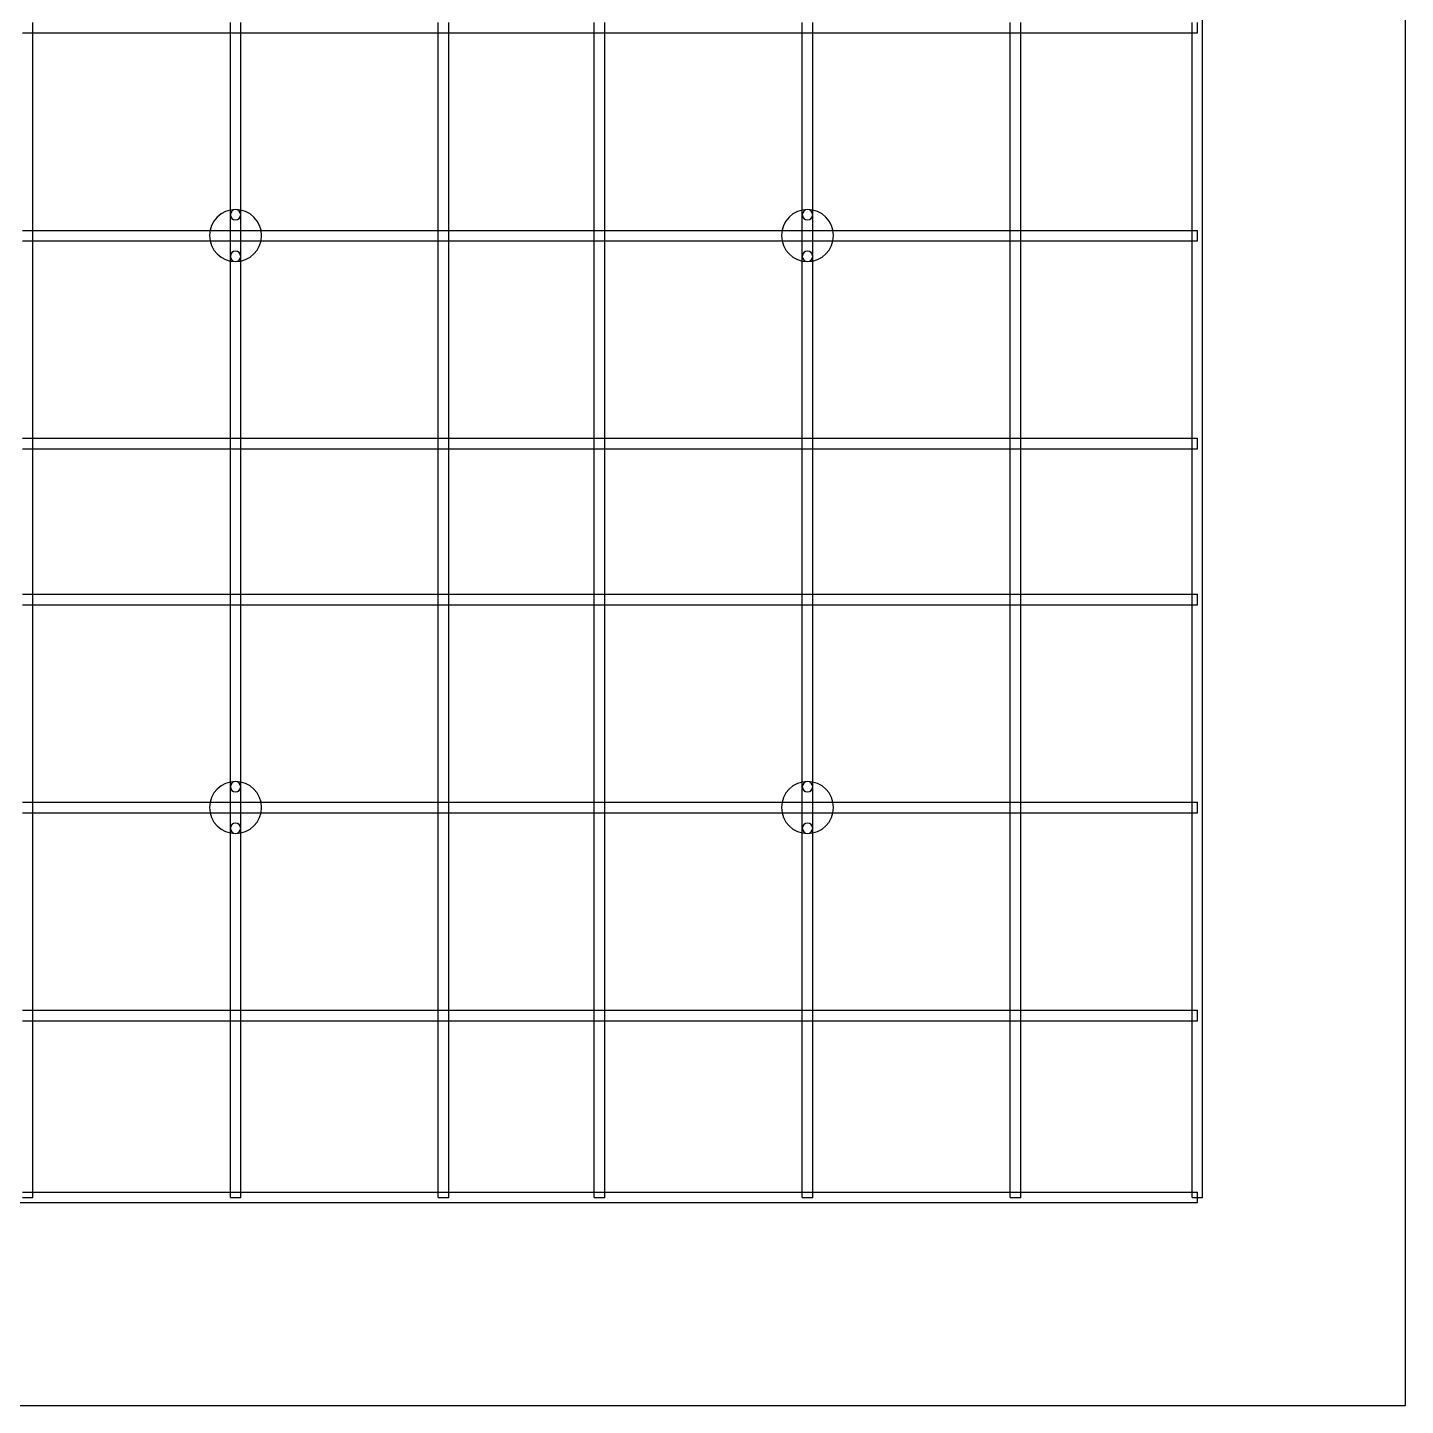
# Model space of a CAD drawing. Header units: millimetres. Extents: x 0 to 500, y 0 to 500.
# Drawn here: x 367.5 to 500, y 0 to 132.5 of the extents above; entities that cross this region are included whole.
import ezdxf

# ---------------------------------------------------------------- set-up
doc = ezdxf.new("R2010")
doc.units = ezdxf.units.MM
doc.layers.add('MDF_Model', color=7, linetype='CONTINUOUS')

msp = doc.modelspace()

# ---------------------------------------------------------------- linework, layer by layer
at = {"layer": 'MDF_Model'}
for p, q in [((500, 0, 6), (500, 500, 6)), ((500, 0), (500, 500)), ((500, 0, 6), (500, 500, 6)), ((500, 0), (500, 500)), ((480.5, 20), (480.5, 480)), ((480.5, 20, 1), (480.5, 480, 1)), ((480.5, 20), (480.5, 480)), ((480.5, 20, 1), (480.5, 480, 1)), ((368, 132, 1), (368, 133, 1)), ((368, 132, 1), (368, 133, 1)), ((387, 132, 1), (387, 133, 1)), ((387, 132, 1), (387, 133, 1)), ((388, 132, 1), (388, 133, 1)), ((388, 132, 1), (388, 133, 1)), ((407, 132, 1), (407, 133, 1)), ((407, 132, 1), (407, 133, 1)), ((408, 132, 1), (408, 133, 1)), ((408, 132, 1), (408, 133, 1)), ((422, 132, 1), (422, 133, 1)), ((422, 132, 1), (422, 133, 1)), ((423, 132, 1), (423, 133, 1)), ((423, 132, 1), (423, 133, 1)), ((442, 132, 1), (442, 133, 1)), ((442, 132, 1), (442, 133, 1)), ((443, 132, 1), (443, 133, 1)), ((443, 132, 1), (443, 133, 1)), ((462, 132, 1), (462, 133, 1)), ((462, 132, 1), (462, 133, 1)), ((463, 132, 1), (463, 133, 1)), ((463, 132, 1), (463, 133, 1)), ((479.5, 132, 1), (479.5, 133, 1)), ((479.5, 132, 1), (479.5, 133, 1)), ((480, 132, 1), (480, 133, 1)), ((480, 132, 1), (480, 133, 1)), ((367, 132, 1), (368, 132, 1)), ((367, 132, 1), (368, 132, 1)), ((368, 113), (368, 132)), ((368, 132), (387, 132)), ((368, 132), (387, 132)), ((368, 132, 1), (387, 132, 1)), ((368, 132), (368, 132, 1)), ((368, 132, 1), (387, 132, 1)), ((368, 113, 1), (368, 132, 1)), ((368, 132), (368, 132, 1)), ((368, 113), (368, 132)), ((368, 113, 1), (368, 132, 1)), ((387, 114.5, 1), (387, 132, 1)), ((387, 132, 1), (388, 132, 1)), ((387, 114.5, 1), (387, 132, 1)), ((387, 132), (387, 132, 1)), ((387, 114.5), (387, 132)), ((387, 132, 1), (388, 132, 1)), ((387, 114.5), (387, 132)), ((387, 132), (387, 132, 1)), ((388, 114.5, 1), (388, 132, 1)), ((388, 114.5, 1), (388, 132, 1)), ((388, 132), (388, 132, 1)), ((388, 114.5), (388, 132)), ((388, 114.5), (388, 132)), ((388, 132), (407, 132)), ((388, 132, 1), (407, 132, 1)), ((388, 132), (407, 132)), ((388, 132, 1), (407, 132, 1)), ((388, 132), (388, 132, 1)), ((407, 113), (407, 132)), ((407, 132), (407, 132, 1)), ((407, 113, 1), (407, 132, 1)), ((407, 132), (407, 132, 1)), ((407, 113), (407, 132)), ((407, 132, 1), (408, 132, 1)), ((407, 113, 1), (407, 132, 1)), ((407, 132, 1), (408, 132, 1)), ((408, 113, 1), (408, 132, 1)), ((408, 132, 1), (422, 132, 1)), ((408, 113, 1), (408, 132, 1)), ((408, 132), (408, 132, 1)), ((408, 113), (408, 132)), ((408, 132), (422, 132)), ((408, 132, 1), (422, 132, 1)), ((408, 132), (408, 132, 1)), ((408, 113), (408, 132)), ((408, 132), (422, 132)), ((422, 132, 1), (423, 132, 1)), ((422, 113, 1), (422, 132, 1)), ((422, 132, 1), (423, 132, 1)), ((422, 132), (422, 132, 1)), ((422, 113, 1), (422, 132, 1)), ((422, 132), (422, 132, 1)), ((422, 113), (422, 132)), ((422, 113), (422, 132)), ((423, 113), (423, 132)), ((423, 132), (442, 132)), ((423, 132), (442, 132)), ((423, 132, 1), (442, 132, 1)), ((423, 132), (423, 132, 1)), ((423, 132, 1), (442, 132, 1)), ((423, 113, 1), (423, 132, 1)), ((423, 132), (423, 132, 1)), ((423, 113), (423, 132)), ((423, 113, 1), (423, 132, 1)), ((442, 114.5, 1), (442, 132, 1)), ((442, 132, 1), (443, 132, 1)), ((442, 114.5, 1), (442, 132, 1)), ((442, 132), (442, 132, 1)), ((442, 114.5), (442, 132)), ((442, 132, 1), (443, 132, 1)), ((442, 114.5), (442, 132)), ((442, 132), (442, 132, 1)), ((443, 114.5, 1), (443, 132, 1)), ((443, 114.5, 1), (443, 132, 1)), ((443, 132), (443, 132, 1)), ((443, 114.5), (443, 132)), ((443, 114.5), (443, 132)), ((443, 132), (462, 132)), ((443, 132, 1), (462, 132, 1)), ((443, 132), (462, 132)), ((443, 132, 1), (462, 132, 1)), ((443, 132), (443, 132, 1)), ((462, 132, 1), (463, 132, 1)), ((462, 113), (462, 132)), ((462, 132), (462, 132, 1)), ((462, 113, 1), (462, 132, 1)), ((462, 132, 1), (463, 132, 1)), ((462, 113, 1), (462, 132, 1)), ((462, 132), (462, 132, 1)), ((462, 113), (462, 132)), ((463, 132), (479.5, 132)), ((463, 132, 1), (479.5, 132, 1)), ((463, 132), (463, 132, 1)), ((463, 113), (463, 132)), ((463, 132), (479.5, 132)), ((463, 132, 1), (479.5, 132, 1)), ((463, 113, 1), (463, 132, 1)), ((463, 132), (463, 132, 1)), ((463, 113), (463, 132)), ((463, 113, 1), (463, 132, 1)), ((479.5, 113, 1), (479.5, 132, 1)), ((479.5, 132, 1), (480, 132, 1)), ((479.5, 113, 1), (479.5, 132, 1)), ((479.5, 132, 1), (479.5, 132)), ((479.5, 113), (479.5, 132)), ((479.5, 132, 1), (480, 132, 1)), ((479.5, 132, 1), (479.5, 132)), ((479.5, 113), (479.5, 132)), ((387, 113, 1), (387, 114.5, 1)), ((387, 113, 1), (387, 114.5, 1)), ((387, 114.5), (387, 114.5, 1)), ((387, 113), (387, 114.5)), ((387, 114.5), (387, 114.5, 1)), ((387, 113), (387, 114.5)), ((387.5, 115, 3), (387.5, 115, 6)), ((387.5, 115, 3), (387.5, 115, 6)), ((388, 114.5, 1), (388, 114.5, 3)), ((388, 114.5, 1), (388, 114.5, 3)), ((388, 113, 1), (388, 114.5, 1)), ((388, 113, 1), (388, 114.5, 1)), ((388, 114.5), (388, 114.5, 1)), ((388, 113), (388, 114.5)), ((388, 114.5), (388, 114.5, 1)), ((388, 113), (388, 114.5)), ((442, 113, 1), (442, 114.5, 1)), ((442, 113, 1), (442, 114.5, 1)), ((442, 114.5), (442, 114.5, 1)), ((442, 113), (442, 114.5)), ((442, 114.5), (442, 114.5, 1)), ((442, 113), (442, 114.5)), ((442.5, 115, 3), (442.5, 115, 6)), ((442.5, 115, 3), (442.5, 115, 6)), ((443, 114.5, 1), (443, 114.5, 3)), ((443, 114.5, 1), (443, 114.5, 3)), ((443, 113, 1), (443, 114.5, 1)), ((443, 113, 1), (443, 114.5, 1)), ((443, 114.5), (443, 114.5, 1)), ((443, 113), (443, 114.5)), ((443, 114.5), (443, 114.5, 1)), ((443, 113), (443, 114.5)), ((367, 113, 1), (368, 113, 1)), ((367, 113, 1), (368, 113, 1)), ((368, 113, 1), (387, 113, 1)), ((368, 112, 1), (368, 113, 1)), ((368, 113), (387, 113)), ((368, 113), (387, 113)), ((368, 113, 1), (387, 113, 1)), ((368, 113), (368, 113, 1)), ((368, 112, 1), (368, 113, 1)), ((368, 113), (368, 113, 1)), ((387, 113, 1), (388, 113, 1)), ((387, 112, 1), (387, 113, 1)), ((387, 113, 1), (388, 113, 1)), ((387, 113), (387, 113, 1)), ((387, 112, 1), (387, 113, 1)), ((387, 113), (387, 113, 1)), ((388, 112, 1), (388, 113, 1)), ((388, 113), (388, 113, 1)), ((388, 113, 1), (407, 113, 1)), ((388, 112, 1), (388, 113, 1)), ((388, 113), (407, 113)), ((388, 113), (407, 113)), ((388, 113, 1), (407, 113, 1)), ((388, 113), (388, 113, 1)), ((407, 112, 1), (407, 113, 1)), ((407, 113), (407, 113, 1)), ((407, 112, 1), (407, 113, 1)), ((407, 113, 1), (408, 113, 1)), ((407, 113), (407, 113, 1)), ((407, 113, 1), (408, 113, 1)), ((408, 112, 1), (408, 113, 1)), ((408, 113, 1), (422, 113, 1)), ((408, 112, 1), (408, 113, 1)), ((408, 113), (408, 113, 1)), ((408, 113), (422, 113)), ((408, 113, 1), (422, 113, 1)), ((408, 113), (408, 113, 1)), ((408, 113), (422, 113)), ((422, 112, 1), (422, 113, 1)), ((422, 113, 1), (423, 113, 1)), ((422, 112, 1), (422, 113, 1)), ((422, 113, 1), (423, 113, 1)), ((422, 113), (422, 113, 1)), ((422, 113), (422, 113, 1)), ((423, 113, 1), (442, 113, 1)), ((423, 112, 1), (423, 113, 1)), ((423, 113), (442, 113)), ((423, 113), (442, 113)), ((423, 113, 1), (442, 113, 1)), ((423, 113), (423, 113, 1)), ((423, 112, 1), (423, 113, 1)), ((423, 113), (423, 113, 1)), ((442, 113, 1), (443, 113, 1)), ((442, 112, 1), (442, 113, 1)), ((442, 113, 1), (443, 113, 1)), ((442, 113), (442, 113, 1)), ((442, 112, 1), (442, 113, 1)), ((442, 113), (442, 113, 1)), ((443, 112, 1), (443, 113, 1)), ((443, 113), (443, 113, 1)), ((443, 113, 1), (462, 113, 1)), ((443, 112, 1), (443, 113, 1)), ((443, 113), (462, 113)), ((443, 113), (462, 113)), ((443, 113, 1), (462, 113, 1)), ((443, 113), (443, 113, 1)), ((462, 112, 1), (462, 113, 1)), ((462, 113, 1), (463, 113, 1)), ((462, 112, 1), (462, 113, 1)), ((462, 113), (462, 113, 1)), ((462, 113, 1), (463, 113, 1)), ((462, 113), (462, 113, 1)), ((463, 113, 1), (479.5, 113, 1)), ((463, 112, 1), (463, 113, 1)), ((463, 113), (479.5, 113)), ((463, 113), (479.5, 113)), ((463, 113, 1), (479.5, 113, 1)), ((463, 113), (463, 113, 1)), ((463, 112, 1), (463, 113, 1)), ((463, 113), (463, 113, 1)), ((479.5, 113, 1), (480, 113, 1)), ((479.5, 113, 1), (480, 113, 1)), ((479.5, 112, 1), (479.5, 113, 1)), ((479.5, 113, 1), (479.5, 113)), ((479.5, 112, 1), (479.5, 113, 1)), ((479.5, 113, 1), (479.5, 113)), ((480, 112, 1), (480, 113, 1)), ((480, 112, 1), (480, 113, 1)), ((367, 112, 1), (368, 112, 1)), ((367, 112, 1), (368, 112, 1)), ((368, 93), (368, 112)), ((368, 112), (387, 112)), ((368, 112), (387, 112)), ((368, 112, 1), (387, 112, 1)), ((368, 112), (368, 112, 1)), ((368, 112, 1), (387, 112, 1)), ((368, 93, 1), (368, 112, 1)), ((368, 112), (368, 112, 1)), ((368, 93), (368, 112)), ((368, 93, 1), (368, 112, 1)), ((387, 110.5, 1), (387, 112, 1)), ((387, 112, 1), (388, 112, 1)), ((387, 110.5, 1), (387, 112, 1)), ((387, 112), (387, 112, 1)), ((387, 110.5), (387, 112)), ((387, 112, 1), (388, 112, 1)), ((387, 110.5), (387, 112)), ((387, 112), (387, 112, 1)), ((388, 110.5, 1), (388, 112, 1)), ((388, 110.5, 1), (388, 112, 1)), ((388, 112), (388, 112, 1)), ((388, 110.5), (388, 112)), ((388, 110.5), (388, 112)), ((388, 112), (407, 112)), ((388, 112, 1), (407, 112, 1)), ((388, 112), (407, 112)), ((388, 112, 1), (407, 112, 1)), ((388, 112), (388, 112, 1)), ((390, 112.5, 3), (390, 112.5, 6)), ((390, 112.5, 3), (390, 112.5, 6)), ((407, 93), (407, 112)), ((407, 112), (407, 112, 1)), ((407, 93, 1), (407, 112, 1)), ((407, 112), (407, 112, 1)), ((407, 93), (407, 112)), ((407, 112, 1), (408, 112, 1)), ((407, 93, 1), (407, 112, 1)), ((407, 112, 1), (408, 112, 1)), ((408, 93, 1), (408, 112, 1)), ((408, 112, 1), (422, 112, 1)), ((408, 93, 1), (408, 112, 1)), ((408, 112), (408, 112, 1)), ((408, 93), (408, 112)), ((408, 112), (422, 112)), ((408, 112, 1), (422, 112, 1)), ((408, 112), (408, 112, 1)), ((408, 93), (408, 112)), ((408, 112), (422, 112)), ((422, 112, 1), (423, 112, 1)), ((422, 93, 1), (422, 112, 1)), ((422, 112, 1), (423, 112, 1)), ((422, 112), (422, 112, 1)), ((422, 93, 1), (422, 112, 1)), ((422, 112), (422, 112, 1)), ((422, 93), (422, 112)), ((422, 93), (422, 112)), ((423, 93), (423, 112)), ((423, 112), (442, 112)), ((423, 112), (442, 112)), ((423, 112, 1), (442, 112, 1)), ((423, 112), (423, 112, 1)), ((423, 112, 1), (442, 112, 1)), ((423, 93, 1), (423, 112, 1)), ((423, 112), (423, 112, 1)), ((423, 93), (423, 112)), ((423, 93, 1), (423, 112, 1)), ((442, 110.5, 1), (442, 112, 1)), ((442, 112, 1), (443, 112, 1)), ((442, 110.5, 1), (442, 112, 1)), ((442, 112), (442, 112, 1)), ((442, 110.5), (442, 112)), ((442, 112, 1), (443, 112, 1)), ((442, 110.5), (442, 112)), ((442, 112), (442, 112, 1)), ((443, 110.5, 1), (443, 112, 1)), ((443, 110.5, 1), (443, 112, 1)), ((443, 112), (443, 112, 1)), ((443, 110.5), (443, 112)), ((443, 110.5), (443, 112)), ((443, 112), (462, 112)), ((443, 112, 1), (462, 112, 1)), ((443, 112), (462, 112)), ((443, 112, 1), (462, 112, 1)), ((443, 112), (443, 112, 1)), ((445, 112.5, 3), (445, 112.5, 6)), ((445, 112.5, 3), (445, 112.5, 6)), ((462, 112, 1), (463, 112, 1)), ((462, 93), (462, 112)), ((462, 112), (462, 112, 1)), ((462, 93, 1), (462, 112, 1)), ((462, 112, 1), (463, 112, 1)), ((462, 93, 1), (462, 112, 1)), ((462, 112), (462, 112, 1)), ((462, 93), (462, 112)), ((463, 112), (479.5, 112)), ((463, 112, 1), (479.5, 112, 1)), ((463, 112), (463, 112, 1)), ((463, 93), (463, 112)), ((463, 112), (479.5, 112)), ((463, 112, 1), (479.5, 112, 1)), ((463, 93, 1), (463, 112, 1)), ((463, 112), (463, 112, 1)), ((463, 93), (463, 112)), ((463, 93, 1), (463, 112, 1)), ((479.5, 93, 1), (479.5, 112, 1)), ((479.5, 112, 1), (480, 112, 1)), ((479.5, 93, 1), (479.5, 112, 1)), ((479.5, 112, 1), (479.5, 112)), ((479.5, 93), (479.5, 112)), ((479.5, 112, 1), (480, 112, 1)), ((479.5, 112, 1), (479.5, 112)), ((479.5, 93), (479.5, 112)), ((387, 93, 1), (387, 110.5, 1)), ((387, 93, 1), (387, 110.5, 1)), ((387, 110.5), (387, 110.5, 1)), ((387, 93), (387, 110.5)), ((387, 110.5), (387, 110.5, 1)), ((387, 93), (387, 110.5)), ((387.5, 110, 3), (387.5, 110, 6)), ((387.5, 110, 3), (387.5, 110, 6)), ((388, 110.5, 1), (388, 110.5, 3)), ((388, 110.5, 1), (388, 110.5, 3)), ((388, 93, 1), (388, 110.5, 1)), ((388, 93, 1), (388, 110.5, 1)), ((388, 110.5), (388, 110.5, 1)), ((388, 93), (388, 110.5)), ((388, 110.5), (388, 110.5, 1)), ((388, 93), (388, 110.5)), ((442, 93, 1), (442, 110.5, 1)), ((442, 93, 1), (442, 110.5, 1)), ((442, 110.5), (442, 110.5, 1)), ((442, 93), (442, 110.5)), ((442, 110.5), (442, 110.5, 1)), ((442, 93), (442, 110.5)), ((442.5, 110, 3), (442.5, 110, 6)), ((442.5, 110, 3), (442.5, 110, 6)), ((443, 110.5, 1), (443, 110.5, 3)), ((443, 110.5, 1), (443, 110.5, 3)), ((443, 93, 1), (443, 110.5, 1)), ((443, 93, 1), (443, 110.5, 1)), ((443, 110.5), (443, 110.5, 1)), ((443, 93), (443, 110.5)), ((443, 110.5), (443, 110.5, 1)), ((443, 93), (443, 110.5)), ((367, 93, 1), (368, 93, 1)), ((367, 93, 1), (368, 93, 1)), ((368, 93), (387, 93)), ((368, 93), (387, 93)), ((368, 93, 1), (387, 93, 1)), ((368, 93), (368, 93, 1)), ((368, 93, 1), (387, 93, 1)), ((368, 92, 1), (368, 93, 1)), ((368, 93), (368, 93, 1)), ((368, 92, 1), (368, 93, 1)), ((387, 93, 1), (388, 93, 1)), ((387, 93), (387, 93, 1)), ((387, 92, 1), (387, 93, 1)), ((387, 93, 1), (388, 93, 1)), ((387, 93), (387, 93, 1)), ((387, 92, 1), (387, 93, 1)), ((388, 93), (388, 93, 1)), ((388, 92, 1), (388, 93, 1)), ((388, 93), (407, 93)), ((388, 93), (407, 93)), ((388, 93, 1), (407, 93, 1)), ((388, 93), (388, 93, 1)), ((388, 93, 1), (407, 93, 1)), ((388, 92, 1), (388, 93, 1)), ((407, 93), (407, 93, 1)), ((407, 92, 1), (407, 93, 1)), ((407, 93), (407, 93, 1)), ((407, 92, 1), (407, 93, 1)), ((407, 93, 1), (408, 93, 1)), ((407, 93, 1), (408, 93, 1)), ((408, 92, 1), (408, 93, 1)), ((408, 93, 1), (422, 93, 1)), ((408, 92, 1), (408, 93, 1)), ((408, 93), (408, 93, 1)), ((408, 93), (422, 93)), ((408, 93, 1), (422, 93, 1)), ((408, 93), (408, 93, 1)), ((408, 93), (422, 93)), ((422, 92, 1), (422, 93, 1)), ((422, 93, 1), (423, 93, 1)), ((422, 92, 1), (422, 93, 1)), ((422, 93, 1), (423, 93, 1)), ((422, 93), (422, 93, 1)), ((422, 93), (422, 93, 1)), ((423, 93), (442, 93)), ((423, 93), (442, 93)), ((423, 93, 1), (442, 93, 1)), ((423, 93), (423, 93, 1)), ((423, 93, 1), (442, 93, 1)), ((423, 92, 1), (423, 93, 1)), ((423, 93), (423, 93, 1)), ((423, 92, 1), (423, 93, 1)), ((442, 93, 1), (443, 93, 1)), ((442, 93), (442, 93, 1)), ((442, 92, 1), (442, 93, 1)), ((442, 93, 1), (443, 93, 1)), ((442, 93), (442, 93, 1)), ((442, 92, 1), (442, 93, 1)), ((443, 93), (443, 93, 1)), ((443, 92, 1), (443, 93, 1)), ((443, 93), (462, 93)), ((443, 93), (462, 93)), ((443, 93, 1), (462, 93, 1)), ((443, 93), (443, 93, 1)), ((443, 93, 1), (462, 93, 1)), ((443, 92, 1), (443, 93, 1)), ((462, 92, 1), (462, 93, 1)), ((462, 93, 1), (463, 93, 1)), ((462, 93), (462, 93, 1)), ((462, 92, 1), (462, 93, 1)), ((462, 93, 1), (463, 93, 1)), ((462, 93), (462, 93, 1)), ((463, 93, 1), (479.5, 93, 1)), ((463, 92, 1), (463, 93, 1)), ((463, 93), (479.5, 93)), ((463, 93), (479.5, 93)), ((463, 93, 1), (479.5, 93, 1)), ((463, 93), (463, 93, 1)), ((463, 92, 1), (463, 93, 1)), ((463, 93), (463, 93, 1)), ((479.5, 93, 1), (480, 93, 1)), ((479.5, 93, 1), (480, 93, 1)), ((479.5, 92, 1), (479.5, 93, 1)), ((479.5, 93, 1), (479.5, 93)), ((479.5, 92, 1), (479.5, 93, 1)), ((479.5, 93, 1), (479.5, 93)), ((480, 92, 1), (480, 93, 1)), ((480, 92, 1), (480, 93, 1)), ((367, 92, 1), (368, 92, 1)), ((367, 92, 1), (368, 92, 1)), ((368, 92, 1), (387, 92, 1)), ((368, 92), (387, 92)), ((368, 92, 1), (387, 92, 1)), ((368, 92), (368, 92, 1)), ((368, 78), (368, 92)), ((368, 92), (387, 92)), ((368, 78, 1), (368, 92, 1)), ((368, 92), (368, 92, 1)), ((368, 78), (368, 92)), ((368, 78, 1), (368, 92, 1)), ((387, 92, 1), (388, 92, 1)), ((387, 78, 1), (387, 92, 1)), ((387, 92, 1), (388, 92, 1)), ((387, 78, 1), (387, 92, 1)), ((387, 92), (387, 92, 1)), ((387, 78), (387, 92)), ((387, 92), (387, 92, 1)), ((387, 78), (387, 92)), ((388, 78, 1), (388, 92, 1)), ((388, 92, 1), (407, 92, 1)), ((388, 78, 1), (388, 92, 1)), ((388, 92), (388, 92, 1)), ((388, 78), (388, 92)), ((388, 92), (407, 92)), ((388, 92, 1), (407, 92, 1)), ((388, 92), (388, 92, 1)), ((388, 78), (388, 92)), ((388, 92), (407, 92)), ((407, 92, 1), (408, 92, 1)), ((407, 92), (407, 92, 1)), ((407, 78), (407, 92)), ((407, 78, 1), (407, 92, 1)), ((407, 92), (407, 92, 1)), ((407, 78), (407, 92)), ((407, 78, 1), (407, 92, 1)), ((407, 92, 1), (408, 92, 1)), ((408, 78, 1), (408, 92, 1)), ((408, 92, 1), (422, 92, 1)), ((408, 78, 1), (408, 92, 1)), ((408, 92), (408, 92, 1)), ((408, 78), (408, 92)), ((408, 92), (422, 92)), ((408, 92, 1), (422, 92, 1)), ((408, 92), (408, 92, 1)), ((408, 78), (408, 92)), ((408, 92), (422, 92)), ((422, 92, 1), (423, 92, 1)), ((422, 78, 1), (422, 92, 1)), ((422, 92, 1), (423, 92, 1)), ((422, 78, 1), (422, 92, 1)), ((422, 92), (422, 92, 1)), ((422, 78), (422, 92)), ((422, 92), (422, 92, 1)), ((422, 78), (422, 92)), ((423, 92, 1), (442, 92, 1)), ((423, 92), (442, 92)), ((423, 92, 1), (442, 92, 1)), ((423, 92), (423, 92, 1)), ((423, 78), (423, 92)), ((423, 92), (442, 92)), ((423, 78, 1), (423, 92, 1)), ((423, 92), (423, 92, 1)), ((423, 78), (423, 92)), ((423, 78, 1), (423, 92, 1)), ((442, 92, 1), (443, 92, 1)), ((442, 78, 1), (442, 92, 1)), ((442, 92, 1), (443, 92, 1)), ((442, 78, 1), (442, 92, 1)), ((442, 92), (442, 92, 1)), ((442, 78), (442, 92)), ((442, 92), (442, 92, 1)), ((442, 78), (442, 92)), ((443, 78, 1), (443, 92, 1)), ((443, 92, 1), (462, 92, 1)), ((443, 78, 1), (443, 92, 1)), ((443, 92), (443, 92, 1)), ((443, 78), (443, 92)), ((443, 92), (462, 92)), ((443, 92, 1), (462, 92, 1)), ((443, 92), (443, 92, 1)), ((443, 78), (443, 92)), ((443, 92), (462, 92)), ((462, 92, 1), (463, 92, 1)), ((462, 78, 1), (462, 92, 1)), ((462, 92, 1), (463, 92, 1)), ((462, 92), (462, 92, 1)), ((462, 78, 1), (462, 92, 1)), ((462, 92), (462, 92, 1)), ((462, 78), (462, 92)), ((462, 78), (462, 92)), ((463, 92), (479.5, 92)), ((463, 92, 1), (479.5, 92, 1)), ((463, 92), (463, 92, 1)), ((463, 78), (463, 92)), ((463, 92), (479.5, 92)), ((463, 92, 1), (479.5, 92, 1)), ((463, 78, 1), (463, 92, 1)), ((463, 92), (463, 92, 1)), ((463, 78), (463, 92)), ((463, 78, 1), (463, 92, 1)), ((479.5, 78, 1), (479.5, 92, 1)), ((479.5, 92, 1), (480, 92, 1)), ((479.5, 78, 1), (479.5, 92, 1)), ((479.5, 92, 1), (479.5, 92)), ((479.5, 78), (479.5, 92)), ((479.5, 92, 1), (480, 92, 1)), ((479.5, 92, 1), (479.5, 92)), ((479.5, 78), (479.5, 92)), ((367, 78, 1), (368, 78, 1)), ((367, 78, 1), (368, 78, 1)), ((367, 77, 1), (368, 77, 1)), ((367, 77, 1), (368, 77, 1)), ((368, 78, 1), (387, 78, 1)), ((368, 77, 1), (368, 78, 1)), ((368, 78), (387, 78)), ((368, 78, 1), (387, 78, 1)), ((368, 78), (368, 78, 1)), ((368, 77, 1), (368, 78, 1)), ((368, 78), (387, 78)), ((368, 78), (368, 78, 1)), ((368, 58), (368, 77)), ((368, 77), (387, 77)), ((368, 77), (387, 77)), ((368, 77, 1), (387, 77, 1)), ((368, 77), (368, 77, 1)), ((368, 77, 1), (387, 77, 1)), ((368, 58, 1), (368, 77, 1)), ((368, 77), (368, 77, 1)), ((368, 58), (368, 77)), ((368, 58, 1), (368, 77, 1)), ((387, 77, 1), (387, 78, 1)), ((387, 78, 1), (388, 78, 1)), ((387, 77, 1), (387, 78, 1)), ((387, 78, 1), (388, 78, 1)), ((387, 78), (387, 78, 1)), ((387, 78), (387, 78, 1)), ((387, 59.5, 1), (387, 77, 1)), ((387, 77, 1), (388, 77, 1)), ((387, 59.5, 1), (387, 77, 1)), ((387, 77), (387, 77, 1)), ((387, 59.5), (387, 77)), ((387, 77, 1), (388, 77, 1)), ((387, 59.5), (387, 77)), ((387, 77), (387, 77, 1)), ((388, 77, 1), (388, 78, 1)), ((388, 78, 1), (407, 78, 1)), ((388, 77, 1), (388, 78, 1)), ((388, 78), (388, 78, 1)), ((388, 78), (407, 78)), ((388, 78, 1), (407, 78, 1)), ((388, 78), (388, 78, 1)), ((388, 78), (407, 78)), ((388, 59.5, 1), (388, 77, 1)), ((388, 59.5, 1), (388, 77, 1)), ((388, 77), (388, 77, 1)), ((388, 59.5), (388, 77)), ((388, 59.5), (388, 77)), ((388, 77), (407, 77)), ((388, 77, 1), (407, 77, 1)), ((388, 77), (407, 77)), ((388, 77, 1), (407, 77, 1)), ((388, 77), (388, 77, 1)), ((407, 77, 1), (407, 78, 1)), ((407, 78), (407, 78, 1)), ((407, 77, 1), (407, 78, 1)), ((407, 78, 1), (408, 78, 1)), ((407, 78), (407, 78, 1)), ((407, 78, 1), (408, 78, 1)), ((407, 58), (407, 77)), ((407, 77), (407, 77, 1)), ((407, 58, 1), (407, 77, 1)), ((407, 77), (407, 77, 1)), ((407, 58), (407, 77)), ((407, 77, 1), (408, 77, 1)), ((407, 58, 1), (407, 77, 1)), ((407, 77, 1), (408, 77, 1)), ((408, 77, 1), (408, 78, 1)), ((408, 78, 1), (422, 78, 1)), ((408, 77, 1), (408, 78, 1)), ((408, 78), (408, 78, 1)), ((408, 78), (422, 78)), ((408, 78, 1), (422, 78, 1)), ((408, 78), (408, 78, 1)), ((408, 78), (422, 78)), ((408, 58, 1), (408, 77, 1)), ((408, 77, 1), (422, 77, 1)), ((408, 58, 1), (408, 77, 1)), ((408, 77), (408, 77, 1)), ((408, 58), (408, 77)), ((408, 77), (422, 77)), ((408, 77, 1), (422, 77, 1)), ((408, 77), (408, 77, 1)), ((408, 58), (408, 77)), ((408, 77), (422, 77)), ((422, 77, 1), (422, 78, 1)), ((422, 78, 1), (423, 78, 1)), ((422, 77, 1), (422, 78, 1)), ((422, 78, 1), (423, 78, 1)), ((422, 78), (422, 78, 1)), ((422, 78), (422, 78, 1)), ((422, 77, 1), (423, 77, 1)), ((422, 58, 1), (422, 77, 1)), ((422, 77, 1), (423, 77, 1)), ((422, 77), (422, 77, 1)), ((422, 58, 1), (422, 77, 1)), ((422, 77), (422, 77, 1)), ((422, 58), (422, 77)), ((422, 58), (422, 77)), ((423, 78, 1), (442, 78, 1)), ((423, 77, 1), (423, 78, 1)), ((423, 78), (442, 78)), ((423, 78, 1), (442, 78, 1)), ((423, 78), (423, 78, 1)), ((423, 77, 1), (423, 78, 1)), ((423, 78), (442, 78)), ((423, 78), (423, 78, 1)), ((423, 58), (423, 77)), ((423, 77), (442, 77)), ((423, 77), (442, 77)), ((423, 77, 1), (442, 77, 1)), ((423, 77), (423, 77, 1)), ((423, 77, 1), (442, 77, 1)), ((423, 58, 1), (423, 77, 1)), ((423, 77), (423, 77, 1)), ((423, 58), (423, 77)), ((423, 58, 1), (423, 77, 1)), ((442, 77, 1), (442, 78, 1)), ((442, 78, 1), (443, 78, 1)), ((442, 77, 1), (442, 78, 1)), ((442, 78, 1), (443, 78, 1)), ((442, 78), (442, 78, 1)), ((442, 78), (442, 78, 1)), ((442, 59.5, 1), (442, 77, 1)), ((442, 77, 1), (443, 77, 1)), ((442, 59.5, 1), (442, 77, 1)), ((442, 77), (442, 77, 1)), ((442, 59.5), (442, 77)), ((442, 77, 1), (443, 77, 1)), ((442, 59.5), (442, 77)), ((442, 77), (442, 77, 1)), ((443, 77, 1), (443, 78, 1)), ((443, 78, 1), (462, 78, 1)), ((443, 77, 1), (443, 78, 1)), ((443, 78), (443, 78, 1)), ((443, 78), (462, 78)), ((443, 78, 1), (462, 78, 1)), ((443, 78), (443, 78, 1)), ((443, 78), (462, 78)), ((443, 59.5, 1), (443, 77, 1)), ((443, 59.5, 1), (443, 77, 1)), ((443, 77), (443, 77, 1)), ((443, 59.5), (443, 77)), ((443, 59.5), (443, 77)), ((443, 77), (462, 77)), ((443, 77, 1), (462, 77, 1)), ((443, 77), (462, 77)), ((443, 77, 1), (462, 77, 1)), ((443, 77), (443, 77, 1)), ((462, 77, 1), (462, 78, 1)), ((462, 78, 1), (463, 78, 1)), ((462, 77, 1), (462, 78, 1)), ((462, 78, 1), (463, 78, 1)), ((462, 78), (462, 78, 1)), ((462, 78), (462, 78, 1)), ((462, 77, 1), (463, 77, 1)), ((462, 58), (462, 77)), ((462, 77), (462, 77, 1)), ((462, 58, 1), (462, 77, 1)), ((462, 77, 1), (463, 77, 1)), ((462, 58, 1), (462, 77, 1)), ((462, 77), (462, 77, 1)), ((462, 58), (462, 77)), ((463, 78, 1), (479.5, 78, 1)), ((463, 77, 1), (463, 78, 1)), ((463, 78), (479.5, 78)), ((463, 78), (479.5, 78)), ((463, 78, 1), (479.5, 78, 1)), ((463, 78), (463, 78, 1)), ((463, 77, 1), (463, 78, 1)), ((463, 78), (463, 78, 1)), ((463, 77), (479.5, 77)), ((463, 77, 1), (479.5, 77, 1)), ((463, 77), (463, 77, 1)), ((463, 58), (463, 77)), ((463, 77), (479.5, 77)), ((463, 77, 1), (479.5, 77, 1)), ((463, 58, 1), (463, 77, 1)), ((463, 77), (463, 77, 1)), ((463, 58), (463, 77)), ((463, 58, 1), (463, 77, 1)), ((479.5, 78, 1), (480, 78, 1)), ((479.5, 78, 1), (480, 78, 1)), ((479.5, 77, 1), (479.5, 78, 1)), ((479.5, 78, 1), (479.5, 78)), ((479.5, 77, 1), (479.5, 78, 1)), ((479.5, 78, 1), (479.5, 78)), ((479.5, 58, 1), (479.5, 77, 1)), ((479.5, 77, 1), (480, 77, 1)), ((479.5, 58, 1), (479.5, 77, 1)), ((479.5, 77, 1), (479.5, 77)), ((479.5, 58), (479.5, 77)), ((479.5, 77, 1), (480, 77, 1)), ((479.5, 77, 1), (479.5, 77)), ((479.5, 58), (479.5, 77)), ((480, 77, 1), (480, 78, 1)), ((480, 77, 1), (480, 78, 1)), ((387.5, 60, 3), (387.5, 60, 6)), ((387.5, 60, 3), (387.5, 60, 6)), ((442.5, 60, 3), (442.5, 60, 6)), ((442.5, 60, 3), (442.5, 60, 6)), ((387, 58, 1), (387, 59.5, 1)), ((387, 58, 1), (387, 59.5, 1)), ((387, 59.5), (387, 59.5, 1)), ((387, 58), (387, 59.5)), ((387, 59.5), (387, 59.5, 1)), ((387, 58), (387, 59.5)), ((388, 59.5, 1), (388, 59.5, 3)), ((388, 59.5, 1), (388, 59.5, 3)), ((388, 58, 1), (388, 59.5, 1)), ((388, 58, 1), (388, 59.5, 1)), ((388, 59.5), (388, 59.5, 1)), ((388, 58), (388, 59.5)), ((388, 59.5), (388, 59.5, 1)), ((388, 58), (388, 59.5)), ((442, 58, 1), (442, 59.5, 1)), ((442, 58, 1), (442, 59.5, 1)), ((442, 59.5), (442, 59.5, 1)), ((442, 58), (442, 59.5)), ((442, 59.5), (442, 59.5, 1)), ((442, 58), (442, 59.5)), ((443, 59.5, 1), (443, 59.5, 3)), ((443, 59.5, 1), (443, 59.5, 3)), ((443, 58, 1), (443, 59.5, 1)), ((443, 58, 1), (443, 59.5, 1)), ((443, 59.5), (443, 59.5, 1)), ((443, 58), (443, 59.5)), ((443, 59.5), (443, 59.5, 1)), ((443, 58), (443, 59.5)), ((367, 58, 1), (368, 58, 1)), ((367, 58, 1), (368, 58, 1)), ((367, 57, 1), (368, 57, 1)), ((367, 57, 1), (368, 57, 1)), ((368, 58, 1), (387, 58, 1)), ((368, 57, 1), (368, 58, 1)), ((368, 58), (387, 58)), ((368, 58), (387, 58)), ((368, 58, 1), (387, 58, 1)), ((368, 58), (368, 58, 1)), ((368, 57, 1), (368, 58, 1)), ((368, 58), (368, 58, 1)), ((368, 38), (368, 57)), ((368, 57), (387, 57)), ((368, 57), (387, 57)), ((368, 57, 1), (387, 57, 1)), ((368, 57), (368, 57, 1)), ((368, 57, 1), (387, 57, 1)), ((368, 38, 1), (368, 57, 1)), ((368, 38, 1), (368, 57, 1)), ((368, 57), (368, 57, 1)), ((368, 38), (368, 57)), ((387, 58, 1), (388, 58, 1)), ((387, 57, 1), (387, 58, 1)), ((387, 58, 1), (388, 58, 1)), ((387, 58), (387, 58, 1)), ((387, 57, 1), (387, 58, 1)), ((387, 58), (387, 58, 1)), ((387, 55.5, 1), (387, 57, 1)), ((387, 57, 1), (388, 57, 1)), ((387, 55.5, 1), (387, 57, 1)), ((387, 57), (387, 57, 1)), ((387, 55.5), (387, 57)), ((387, 57, 1), (388, 57, 1)), ((387, 55.5), (387, 57)), ((387, 57), (387, 57, 1)), ((388, 57, 1), (388, 58, 1)), ((388, 58), (388, 58, 1)), ((388, 58, 1), (407, 58, 1)), ((388, 57, 1), (388, 58, 1)), ((388, 58), (407, 58)), ((388, 58), (407, 58)), ((388, 58, 1), (407, 58, 1)), ((388, 58), (388, 58, 1)), ((388, 55.5, 1), (388, 57, 1)), ((388, 55.5, 1), (388, 57, 1)), ((388, 57), (388, 57, 1)), ((388, 55.5), (388, 57)), ((388, 55.5), (388, 57)), ((388, 57), (407, 57)), ((388, 57, 1), (407, 57, 1)), ((388, 57), (407, 57)), ((388, 57, 1), (407, 57, 1)), ((388, 57), (388, 57, 1)), ((390, 57.5, 3), (390, 57.5, 6)), ((390, 57.5, 3), (390, 57.5, 6)), ((407, 57, 1), (407, 58, 1)), ((407, 58), (407, 58, 1)), ((407, 57, 1), (407, 58, 1)), ((407, 58, 1), (408, 58, 1)), ((407, 58), (407, 58, 1)), ((407, 58, 1), (408, 58, 1)), ((407, 38), (407, 57)), ((407, 57), (407, 57, 1)), ((407, 38, 1), (407, 57, 1)), ((407, 57, 1), (408, 57, 1)), ((407, 38, 1), (407, 57, 1)), ((407, 57), (407, 57, 1)), ((407, 38), (407, 57)), ((407, 57, 1), (408, 57, 1)), ((408, 57, 1), (408, 58, 1)), ((408, 58, 1), (422, 58, 1)), ((408, 57, 1), (408, 58, 1)), ((408, 58), (408, 58, 1)), ((408, 58), (422, 58)), ((408, 58, 1), (422, 58, 1)), ((408, 58), (408, 58, 1)), ((408, 58), (422, 58)), ((408, 38, 1), (408, 57, 1)), ((408, 38, 1), (408, 57, 1)), ((408, 57), (408, 57, 1)), ((408, 38), (408, 57)), ((408, 57, 1), (422, 57, 1)), ((408, 57), (422, 57)), ((408, 57, 1), (422, 57, 1)), ((408, 57), (408, 57, 1)), ((408, 38), (408, 57)), ((408, 57), (422, 57)), ((422, 57, 1), (422, 58, 1)), ((422, 58, 1), (423, 58, 1)), ((422, 57, 1), (422, 58, 1)), ((422, 58, 1), (423, 58, 1)), ((422, 58), (422, 58, 1)), ((422, 58), (422, 58, 1)), ((422, 38, 1), (422, 57, 1)), ((422, 57, 1), (423, 57, 1)), ((422, 57, 1), (423, 57, 1)), ((422, 38, 1), (422, 57, 1)), ((422, 57), (422, 57, 1)), ((422, 38), (422, 57)), ((422, 57), (422, 57, 1)), ((422, 38), (422, 57)), ((423, 58, 1), (442, 58, 1)), ((423, 57, 1), (423, 58, 1)), ((423, 58), (442, 58)), ((423, 58), (442, 58)), ((423, 58, 1), (442, 58, 1)), ((423, 58), (423, 58, 1)), ((423, 57, 1), (423, 58, 1)), ((423, 58), (423, 58, 1)), ((423, 38), (423, 57)), ((423, 57), (442, 57)), ((423, 57), (442, 57)), ((423, 57, 1), (442, 57, 1)), ((423, 57), (423, 57, 1)), ((423, 57, 1), (442, 57, 1)), ((423, 38, 1), (423, 57, 1)), ((423, 38, 1), (423, 57, 1)), ((423, 57), (423, 57, 1)), ((423, 38), (423, 57)), ((442, 58, 1), (443, 58, 1)), ((442, 57, 1), (442, 58, 1)), ((442, 58, 1), (443, 58, 1)), ((442, 58), (442, 58, 1)), ((442, 57, 1), (442, 58, 1)), ((442, 58), (442, 58, 1)), ((442, 55.5, 1), (442, 57, 1)), ((442, 57, 1), (443, 57, 1)), ((442, 55.5, 1), (442, 57, 1)), ((442, 57), (442, 57, 1)), ((442, 55.5), (442, 57)), ((442, 57, 1), (443, 57, 1)), ((442, 55.5), (442, 57)), ((442, 57), (442, 57, 1)), ((443, 57, 1), (443, 58, 1)), ((443, 58), (443, 58, 1)), ((443, 58, 1), (462, 58, 1)), ((443, 57, 1), (443, 58, 1)), ((443, 58), (462, 58)), ((443, 58), (462, 58)), ((443, 58, 1), (462, 58, 1)), ((443, 58), (443, 58, 1)), ((443, 55.5, 1), (443, 57, 1)), ((443, 55.5, 1), (443, 57, 1)), ((443, 57), (443, 57, 1)), ((443, 55.5), (443, 57)), ((443, 55.5), (443, 57)), ((443, 57), (462, 57)), ((443, 57, 1), (462, 57, 1)), ((443, 57), (462, 57)), ((443, 57, 1), (462, 57, 1)), ((443, 57), (443, 57, 1)), ((445, 57.5, 3), (445, 57.5, 6)), ((445, 57.5, 3), (445, 57.5, 6)), ((462, 57, 1), (462, 58, 1)), ((462, 58, 1), (463, 58, 1)), ((462, 57, 1), (462, 58, 1)), ((462, 58), (462, 58, 1)), ((462, 58, 1), (463, 58, 1)), ((462, 58), (462, 58, 1)), ((462, 57, 1), (463, 57, 1)), ((462, 38), (462, 57)), ((462, 57), (462, 57, 1)), ((462, 38, 1), (462, 57, 1)), ((462, 57, 1), (463, 57, 1)), ((462, 38, 1), (462, 57, 1)), ((462, 57), (462, 57, 1)), ((462, 38), (462, 57)), ((463, 58, 1), (479.5, 58, 1)), ((463, 57, 1), (463, 58, 1)), ((463, 58), (479.5, 58)), ((463, 58), (479.5, 58)), ((463, 58, 1), (479.5, 58, 1)), ((463, 58), (463, 58, 1)), ((463, 57, 1), (463, 58, 1)), ((463, 58), (463, 58, 1)), ((463, 57), (479.5, 57)), ((463, 57, 1), (479.5, 57, 1)), ((463, 57), (463, 57, 1)), ((463, 38), (463, 57)), ((463, 57), (479.5, 57)), ((463, 57, 1), (479.5, 57, 1)), ((463, 38, 1), (463, 57, 1)), ((463, 57), (463, 57, 1)), ((463, 38), (463, 57)), ((463, 38, 1), (463, 57, 1)), ((479.5, 58, 1), (480, 58, 1)), ((479.5, 58, 1), (480, 58, 1)), ((479.5, 57, 1), (479.5, 58, 1)), ((479.5, 58, 1), (479.5, 58)), ((479.5, 57, 1), (479.5, 58, 1)), ((479.5, 58, 1), (479.5, 58)), ((479.5, 38, 1), (479.5, 57, 1)), ((479.5, 57, 1), (480, 57, 1)), ((479.5, 38, 1), (479.5, 57, 1)), ((479.5, 57, 1), (479.5, 57)), ((479.5, 38), (479.5, 57)), ((479.5, 57, 1), (480, 57, 1)), ((479.5, 57, 1), (479.5, 57)), ((479.5, 38), (479.5, 57)), ((480, 57, 1), (480, 58, 1)), ((480, 57, 1), (480, 58, 1)), ((387, 38, 1), (387, 55.5, 1)), ((387, 38, 1), (387, 55.5, 1)), ((387, 55.5), (387, 55.5, 1)), ((387, 38), (387, 55.5)), ((387, 55.5), (387, 55.5, 1)), ((387, 38), (387, 55.5)), ((387.5, 55, 3), (387.5, 55, 6)), ((387.5, 55, 3), (387.5, 55, 6)), ((388, 55.5, 1), (388, 55.5, 3)), ((388, 55.5, 1), (388, 55.5, 3)), ((388, 38, 1), (388, 55.5, 1)), ((388, 38, 1), (388, 55.5, 1)), ((388, 55.5), (388, 55.5, 1)), ((388, 38), (388, 55.5)), ((388, 55.5), (388, 55.5, 1)), ((388, 38), (388, 55.5)), ((442, 38, 1), (442, 55.5, 1)), ((442, 38, 1), (442, 55.5, 1)), ((442, 55.5), (442, 55.5, 1)), ((442, 38), (442, 55.5)), ((442, 55.5), (442, 55.5, 1)), ((442, 38), (442, 55.5)), ((442.5, 55, 3), (442.5, 55, 6)), ((442.5, 55, 3), (442.5, 55, 6)), ((443, 55.5, 1), (443, 55.5, 3)), ((443, 55.5, 1), (443, 55.5, 3)), ((443, 38, 1), (443, 55.5, 1)), ((443, 38, 1), (443, 55.5, 1)), ((443, 55.5), (443, 55.5, 1)), ((443, 38), (443, 55.5)), ((443, 55.5), (443, 55.5, 1)), ((443, 38), (443, 55.5)), ((367, 38, 1), (368, 38, 1)), ((367, 38, 1), (368, 38, 1)), ((368, 37, 1), (368, 38, 1)), ((368, 38), (387, 38)), ((368, 38), (387, 38)), ((368, 38, 1), (387, 38, 1)), ((368, 38), (368, 38, 1)), ((368, 38, 1), (387, 38, 1)), ((368, 37, 1), (368, 38, 1)), ((368, 38), (368, 38, 1)), ((387, 38, 1), (388, 38, 1)), ((387, 38), (387, 38, 1)), ((387, 37, 1), (387, 38, 1)), ((387, 38, 1), (388, 38, 1)), ((387, 38), (387, 38, 1)), ((387, 37, 1), (387, 38, 1)), ((388, 38), (388, 38, 1)), ((388, 37, 1), (388, 38, 1)), ((388, 38), (407, 38)), ((388, 38), (407, 38)), ((388, 38, 1), (407, 38, 1)), ((388, 38), (388, 38, 1)), ((388, 38, 1), (407, 38, 1)), ((388, 37, 1), (388, 38, 1)), ((407, 37, 1), (407, 38, 1)), ((407, 38, 1), (408, 38, 1)), ((407, 38), (407, 38, 1)), ((407, 37, 1), (407, 38, 1)), ((407, 38, 1), (408, 38, 1)), ((407, 38), (407, 38, 1)), ((408, 37, 1), (408, 38, 1)), ((408, 38, 1), (422, 38, 1)), ((408, 37, 1), (408, 38, 1)), ((408, 38), (408, 38, 1)), ((408, 38), (422, 38)), ((408, 38, 1), (422, 38, 1)), ((408, 38), (408, 38, 1)), ((408, 38), (422, 38)), ((422, 37, 1), (422, 38, 1)), ((422, 38, 1), (423, 38, 1)), ((422, 37, 1), (422, 38, 1)), ((422, 38, 1), (423, 38, 1)), ((422, 38), (422, 38, 1)), ((422, 38), (422, 38, 1)), ((423, 37, 1), (423, 38, 1)), ((423, 38), (442, 38)), ((423, 38), (442, 38)), ((423, 38, 1), (442, 38, 1)), ((423, 38), (423, 38, 1)), ((423, 38, 1), (442, 38, 1)), ((423, 37, 1), (423, 38, 1)), ((423, 38), (423, 38, 1)), ((442, 38, 1), (443, 38, 1)), ((442, 38), (442, 38, 1)), ((442, 37, 1), (442, 38, 1)), ((442, 38, 1), (443, 38, 1)), ((442, 38), (442, 38, 1)), ((442, 37, 1), (442, 38, 1)), ((443, 38), (443, 38, 1)), ((443, 37, 1), (443, 38, 1)), ((443, 38), (462, 38)), ((443, 38), (462, 38)), ((443, 38, 1), (462, 38, 1)), ((443, 38), (443, 38, 1)), ((443, 38, 1), (462, 38, 1)), ((443, 37, 1), (443, 38, 1)), ((462, 37, 1), (462, 38, 1)), ((462, 38, 1), (463, 38, 1)), ((462, 38), (462, 38, 1)), ((462, 37, 1), (462, 38, 1)), ((462, 38, 1), (463, 38, 1)), ((462, 38), (462, 38, 1)), ((463, 38, 1), (479.5, 38, 1)), ((463, 37, 1), (463, 38, 1)), ((463, 38), (479.5, 38)), ((463, 38), (479.5, 38)), ((463, 38, 1), (479.5, 38, 1)), ((463, 38), (463, 38, 1)), ((463, 37, 1), (463, 38, 1)), ((463, 38), (463, 38, 1)), ((479.5, 38, 1), (480, 38, 1)), ((479.5, 38, 1), (480, 38, 1)), ((479.5, 37, 1), (479.5, 38, 1)), ((479.5, 38, 1), (479.5, 38)), ((479.5, 37, 1), (479.5, 38, 1)), ((479.5, 38, 1), (479.5, 38)), ((480, 37, 1), (480, 38, 1)), ((480, 37, 1), (480, 38, 1)), ((367, 37, 1), (368, 37, 1)), ((367, 37, 1), (368, 37, 1)), ((368, 20.5, 1), (368, 37, 1)), ((368, 20.5), (368, 37)), ((368, 37), (387, 37)), ((368, 20.5, 1), (368, 37, 1)), ((368, 37), (368, 37, 1)), ((368, 20.5), (368, 37)), ((368, 37), (387, 37)), ((368, 37, 1), (387, 37, 1)), ((368, 37), (368, 37, 1)), ((368, 37, 1), (387, 37, 1)), ((387, 20.5), (387, 37)), ((387, 20.5, 1), (387, 37, 1)), ((387, 37), (387, 37, 1)), ((387, 20.5), (387, 37)), ((387, 20.5, 1), (387, 37, 1)), ((387, 37, 1), (388, 37, 1)), ((387, 37, 1), (388, 37, 1)), ((387, 37), (387, 37, 1)), ((388, 20.5, 1), (388, 37, 1)), ((388, 20.5), (388, 37)), ((388, 37), (407, 37)), ((388, 20.5, 1), (388, 37, 1)), ((388, 37), (388, 37, 1)), ((388, 20.5), (388, 37)), ((388, 37), (407, 37)), ((388, 37, 1), (407, 37, 1)), ((388, 37), (388, 37, 1)), ((388, 37, 1), (407, 37, 1)), ((407, 20.5), (407, 37)), ((407, 20.5, 1), (407, 37, 1)), ((407, 37), (407, 37, 1)), ((407, 20.5), (407, 37)), ((407, 20.5, 1), (407, 37, 1)), ((407, 37, 1), (408, 37, 1)), ((407, 37), (407, 37, 1)), ((407, 37, 1), (408, 37, 1)), ((408, 20.5, 1), (408, 37, 1)), ((408, 20.5), (408, 37)), ((408, 37), (422, 37)), ((408, 20.5, 1), (408, 37, 1)), ((408, 37), (408, 37, 1)), ((408, 20.5), (408, 37)), ((408, 37), (422, 37)), ((408, 37, 1), (422, 37, 1)), ((408, 37), (408, 37, 1)), ((408, 37, 1), (422, 37, 1)), ((422, 20.5), (422, 37)), ((422, 20.5, 1), (422, 37, 1)), ((422, 37), (422, 37, 1)), ((422, 20.5), (422, 37)), ((422, 20.5, 1), (422, 37, 1)), ((422, 37, 1), (423, 37, 1)), ((422, 37), (422, 37, 1)), ((422, 37, 1), (423, 37, 1)), ((423, 20.5, 1), (423, 37, 1)), ((423, 20.5), (423, 37)), ((423, 37), (442, 37)), ((423, 20.5, 1), (423, 37, 1)), ((423, 37), (423, 37, 1)), ((423, 20.5), (423, 37)), ((423, 37), (442, 37)), ((423, 37, 1), (442, 37, 1)), ((423, 37), (423, 37, 1)), ((423, 37, 1), (442, 37, 1)), ((442, 20.5), (442, 37)), ((442, 20.5, 1), (442, 37, 1)), ((442, 37), (442, 37, 1)), ((442, 20.5), (442, 37)), ((442, 20.5, 1), (442, 37, 1)), ((442, 37, 1), (443, 37, 1)), ((442, 37, 1), (443, 37, 1)), ((442, 37), (442, 37, 1)), ((443, 20.5, 1), (443, 37, 1)), ((443, 20.5), (443, 37)), ((443, 37), (462, 37)), ((443, 20.5, 1), (443, 37, 1)), ((443, 37), (443, 37, 1)), ((443, 20.5), (443, 37)), ((443, 37), (462, 37)), ((443, 37, 1), (462, 37, 1)), ((443, 37), (443, 37, 1)), ((443, 37, 1), (462, 37, 1)), ((462, 20.5), (462, 37)), ((462, 20.5, 1), (462, 37, 1)), ((462, 37), (462, 37, 1)), ((462, 20.5), (462, 37)), ((462, 20.5, 1), (462, 37, 1)), ((462, 37, 1), (463, 37, 1)), ((462, 37), (462, 37, 1)), ((462, 37, 1), (463, 37, 1)), ((463, 20.5, 1), (463, 37, 1)), ((463, 20.5), (463, 37)), ((463, 37), (479.5, 37)), ((463, 20.5, 1), (463, 37, 1)), ((463, 37), (463, 37, 1)), ((463, 20.5), (463, 37)), ((463, 37), (479.5, 37)), ((463, 37, 1), (479.5, 37, 1)), ((463, 37), (463, 37, 1)), ((463, 37, 1), (479.5, 37, 1)), ((479.5, 20.5, 1), (479.5, 37, 1)), ((479.5, 37, 1), (480, 37, 1)), ((479.5, 20.5, 1), (479.5, 37, 1)), ((479.5, 37, 1), (479.5, 37)), ((479.5, 20.5), (479.5, 37)), ((479.5, 37, 1), (480, 37, 1)), ((479.5, 20.5), (479.5, 37)), ((479.5, 37, 1), (479.5, 37)), ((367, 20.5, 1), (368, 20.5, 1)), ((367, 20.5, 1), (368, 20.5, 1)), ((367, 20, 1), (368, 20, 1)), ((367, 20, 1), (368, 20, 1)), ((368, 20, 1), (368, 20.5, 1)), ((368, 20.5, 1), (387, 20.5, 1)), ((368, 20, 1), (368, 20.5, 1)), ((368, 20.5), (387, 20.5)), ((368, 20.5, 1), (387, 20.5, 1)), ((368, 20.5), (368, 20.5, 1)), ((368, 20.5), (387, 20.5)), ((368, 20.5), (368, 20.5, 1)), ((387, 20, 1), (387, 20.5, 1)), ((387, 20.5), (387, 20.5, 1)), ((387, 20, 1), (387, 20.5, 1)), ((387, 20.5, 1), (388, 20.5, 1)), ((387, 20.5), (387, 20.5, 1)), ((387, 20.5, 1), (388, 20.5, 1)), ((387, 20, 1), (388, 20, 1)), ((387, 20, 1), (388, 20, 1)), ((388, 20, 1), (388, 20.5, 1)), ((388, 20.5, 1), (407, 20.5, 1)), ((388, 20, 1), (388, 20.5, 1)), ((388, 20.5), (407, 20.5)), ((388, 20.5, 1), (407, 20.5, 1)), ((388, 20.5), (388, 20.5, 1)), ((388, 20.5), (407, 20.5)), ((388, 20.5), (388, 20.5, 1)), ((407, 20, 1), (407, 20.5, 1)), ((407, 20.5), (407, 20.5, 1)), ((407, 20, 1), (407, 20.5, 1)), ((407, 20.5, 1), (408, 20.5, 1)), ((407, 20.5), (407, 20.5, 1)), ((407, 20.5, 1), (408, 20.5, 1)), ((407, 20, 1), (408, 20, 1)), ((407, 20, 1), (408, 20, 1)), ((408, 20, 1), (408, 20.5, 1)), ((408, 20.5, 1), (422, 20.5, 1)), ((408, 20, 1), (408, 20.5, 1)), ((408, 20.5), (422, 20.5)), ((408, 20.5, 1), (422, 20.5, 1)), ((408, 20.5), (408, 20.5, 1)), ((408, 20.5), (422, 20.5)), ((408, 20.5), (408, 20.5, 1)), ((422, 20, 1), (422, 20.5, 1)), ((422, 20.5), (422, 20.5, 1)), ((422, 20, 1), (422, 20.5, 1)), ((422, 20.5, 1), (423, 20.5, 1)), ((422, 20.5), (422, 20.5, 1)), ((422, 20.5, 1), (423, 20.5, 1)), ((422, 20, 1), (423, 20, 1)), ((422, 20, 1), (423, 20, 1)), ((423, 20, 1), (423, 20.5, 1)), ((423, 20.5, 1), (442, 20.5, 1)), ((423, 20, 1), (423, 20.5, 1)), ((423, 20.5), (442, 20.5)), ((423, 20.5, 1), (442, 20.5, 1)), ((423, 20.5), (423, 20.5, 1)), ((423, 20.5), (442, 20.5)), ((423, 20.5), (423, 20.5, 1)), ((442, 20, 1), (442, 20.5, 1)), ((442, 20.5), (442, 20.5, 1)), ((442, 20, 1), (442, 20.5, 1)), ((442, 20.5, 1), (443, 20.5, 1)), ((442, 20.5), (442, 20.5, 1)), ((442, 20.5, 1), (443, 20.5, 1)), ((442, 20, 1), (443, 20, 1)), ((442, 20, 1), (443, 20, 1)), ((443, 20, 1), (443, 20.5, 1)), ((443, 20.5, 1), (462, 20.5, 1)), ((443, 20, 1), (443, 20.5, 1)), ((443, 20.5), (462, 20.5)), ((443, 20.5, 1), (462, 20.5, 1)), ((443, 20.5), (443, 20.5, 1)), ((443, 20.5), (462, 20.5)), ((443, 20.5), (443, 20.5, 1)), ((462, 20, 1), (462, 20.5, 1)), ((462, 20.5), (462, 20.5, 1)), ((462, 20, 1), (462, 20.5, 1)), ((462, 20.5, 1), (463, 20.5, 1)), ((462, 20.5), (462, 20.5, 1)), ((462, 20.5, 1), (463, 20.5, 1)), ((462, 20, 1), (463, 20, 1)), ((462, 20, 1), (463, 20, 1)), ((463, 20, 1), (463, 20.5, 1)), ((463, 20.5, 1), (479.5, 20.5, 1)), ((463, 20, 1), (463, 20.5, 1)), ((463, 20.5), (479.5, 20.5)), ((463, 20.5, 1), (479.5, 20.5, 1)), ((463, 20.5), (463, 20.5, 1)), ((463, 20.5), (479.5, 20.5)), ((463, 20.5), (463, 20.5, 1)), ((479.5, 20, 1), (479.5, 20.5, 1)), ((479.5, 20.5, 1), (480, 20.5, 1)), ((479.5, 20.5), (479.5, 20.5, 1)), ((479.5, 20, 1), (479.5, 20.5, 1)), ((479.5, 20.5, 1), (480, 20.5, 1)), ((479.5, 20.5), (479.5, 20.5, 1)), ((479.5, 20, 1), (480, 20, 1)), ((479.5, 20, 1), (480, 20, 1)), ((480, 20, 1), (480, 20.5, 1)), ((480, 20, 1), (480, 20.5, 1)), ((480, 19.5), (480, 20)), ((480, 20), (480.5, 20)), ((480, 19.5, 1), (480, 20, 1)), ((480, 20, 1), (480, 20)), ((480, 19.5), (480, 20)), ((480, 20), (480.5, 20)), ((480, 20, 1), (480.5, 20, 1)), ((480, 20, 1), (480, 20)), ((480, 19.5, 1), (480, 20, 1)), ((480, 20, 1), (480.5, 20, 1)), ((480.5, 20), (480.5, 20, 1)), ((480.5, 20), (480.5, 20, 1)), ((20, 19.5), (480, 19.5)), ((20, 19.5), (480, 19.5)), ((20, 19.5, 1), (480, 19.5, 1)), ((20, 19.5, 1), (480, 19.5, 1)), ((480, 19.5), (480, 19.5, 1)), ((480, 19.5), (480, 19.5, 1)), ((0, 0), (500, 0)), ((0, 0, 6), (500, 0, 6)), ((0, 0, 6), (500, 0, 6)), ((0, 0), (500, 0)), ((500, 0), (500, 0, 6)), ((500, 0), (500, 0, 6))]:
    msp.add_line(p, q, dxfattribs=at)
for centre, radius, start, end in [((387.5, 112.5, 6), 2.5, 90, -90), ((387.5, 112.5, 3), 2.5, 90, -90), ((387.5, 112.5, 6), 2.5, 90, -90), ((387.5, 112.5, 3), 2.5, 90, -90), ((387.5, 114.5, 3), 0.5, 90, 0), ((387.5, 114.5, 1), 0.5, 0, 180), ((387.5, 114.5, 3), 0.5, 90, 0), ((387.5, 114.5, 1), 0.5, 0, 180), ((387.5, 114.5, 1), 0.5, 180, 0), ((387.5, 114.5, 1), 0.5, 180, 0), ((387.5, 112.5, 6), 2.5, 0, 90), ((387.5, 112.5, 6), 2.5, 0, 90), ((387.5, 112.5, 3), 2.5, 0, 90), ((387.5, 112.5, 3), 2.5, 0, 90), ((387.5, 114.5, 3), 0.5, 0, 90), ((387.5, 114.5, 3), 0.5, 0, 90), ((442.5, 112.5, 6), 2.5, 90, -90), ((442.5, 112.5, 3), 2.5, 90, -90), ((442.5, 112.5, 6), 2.5, 90, -90), ((442.5, 112.5, 3), 2.5, 90, -90), ((442.5, 114.5, 3), 0.5, 90, 0), ((442.5, 114.5, 1), 0.5, 0, 180), ((442.5, 114.5, 3), 0.5, 90, 0), ((442.5, 114.5, 1), 0.5, 0, 180), ((442.5, 114.5, 1), 0.5, 180, 0), ((442.5, 114.5, 1), 0.5, 180, 0), ((442.5, 112.5, 6), 2.5, 0, 90), ((442.5, 112.5, 6), 2.5, 0, 90), ((442.5, 112.5, 3), 2.5, 0, 90), ((442.5, 112.5, 3), 2.5, 0, 90), ((442.5, 114.5, 3), 0.5, 0, 90), ((442.5, 114.5, 3), 0.5, 0, 90), ((387.5, 112.5, 6), 2.5, -90, 0), ((387.5, 112.5, 3), 2.5, -90, 0), ((387.5, 112.5, 6), 2.5, -90, 0), ((387.5, 112.5, 3), 2.5, -90, 0), ((442.5, 112.5, 6), 2.5, -90, 0), ((442.5, 112.5, 3), 2.5, -90, 0), ((442.5, 112.5, 6), 2.5, -90, 0), ((442.5, 112.5, 3), 2.5, -90, 0), ((387.5, 110.5, 3), 0.5, 0, -90), ((387.5, 110.5, 1), 0.5, 0, 180), ((387.5, 110.5, 3), 0.5, 0, -90), ((387.5, 110.5, 1), 0.5, 0, 180), ((387.5, 110.5, 1), 0.5, 180, 0), ((387.5, 110.5, 1), 0.5, 180, 0), ((387.5, 110.5, 3), 0.5, -90, 0), ((387.5, 110.5, 3), 0.5, -90, 0), ((442.5, 110.5, 3), 0.5, 0, -90), ((442.5, 110.5, 1), 0.5, 0, 180), ((442.5, 110.5, 3), 0.5, 0, -90), ((442.5, 110.5, 1), 0.5, 0, 180), ((442.5, 110.5, 1), 0.5, 180, 0), ((442.5, 110.5, 1), 0.5, 180, 0), ((442.5, 110.5, 3), 0.5, -90, 0), ((442.5, 110.5, 3), 0.5, -90, 0), ((387.5, 57.5, 6), 2.5, 90, -90), ((387.5, 57.5, 3), 2.5, 90, -90), ((387.5, 57.5, 6), 2.5, 90, -90), ((387.5, 57.5, 3), 2.5, 90, -90), ((387.5, 59.5, 3), 0.5, 90, 0), ((387.5, 59.5, 1), 0.5, 0, 180), ((387.5, 59.5, 3), 0.5, 90, 0), ((387.5, 59.5, 1), 0.5, 0, 180), ((387.5, 57.5, 6), 2.5, 0, 90), ((387.5, 57.5, 6), 2.5, 0, 90), ((387.5, 57.5, 3), 2.5, 0, 90), ((387.5, 57.5, 3), 2.5, 0, 90), ((387.5, 59.5, 3), 0.5, 0, 90), ((387.5, 59.5, 3), 0.5, 0, 90), ((442.5, 57.5, 6), 2.5, 90, -90), ((442.5, 57.5, 3), 2.5, 90, -90), ((442.5, 57.5, 6), 2.5, 90, -90), ((442.5, 57.5, 3), 2.5, 90, -90), ((442.5, 59.5, 3), 0.5, 90, 0), ((442.5, 59.5, 1), 0.5, 0, 180), ((442.5, 59.5, 3), 0.5, 90, 0), ((442.5, 59.5, 1), 0.5, 0, 180), ((442.5, 57.5, 6), 2.5, 0, 90), ((442.5, 57.5, 6), 2.5, 0, 90), ((442.5, 57.5, 3), 2.5, 0, 90), ((442.5, 57.5, 3), 2.5, 0, 90), ((442.5, 59.5, 3), 0.5, 0, 90), ((442.5, 59.5, 3), 0.5, 0, 90), ((387.5, 59.5, 1), 0.5, 180, 0), ((387.5, 59.5, 1), 0.5, 180, 0), ((442.5, 59.5, 1), 0.5, 180, 0), ((442.5, 59.5, 1), 0.5, 180, 0), ((387.5, 57.5, 6), 2.5, -90, 0), ((387.5, 57.5, 3), 2.5, -90, 0), ((387.5, 57.5, 6), 2.5, -90, 0), ((387.5, 57.5, 3), 2.5, -90, 0), ((442.5, 57.5, 6), 2.5, -90, 0), ((442.5, 57.5, 3), 2.5, -90, 0), ((442.5, 57.5, 6), 2.5, -90, 0), ((442.5, 57.5, 3), 2.5, -90, 0), ((387.5, 55.5, 3), 0.5, 0, -90), ((387.5, 55.5, 1), 0.5, 0, 180), ((387.5, 55.5, 3), 0.5, 0, -90), ((387.5, 55.5, 1), 0.5, 0, 180), ((442.5, 55.5, 3), 0.5, 0, -90), ((442.5, 55.5, 1), 0.5, 0, 180), ((442.5, 55.5, 3), 0.5, 0, -90), ((442.5, 55.5, 1), 0.5, 0, 180), ((387.5, 55.5, 1), 0.5, 180, 0), ((387.5, 55.5, 1), 0.5, 180, 0), ((387.5, 55.5, 3), 0.5, -90, 0), ((387.5, 55.5, 3), 0.5, -90, 0), ((442.5, 55.5, 1), 0.5, 180, 0), ((442.5, 55.5, 1), 0.5, 180, 0), ((442.5, 55.5, 3), 0.5, -90, 0), ((442.5, 55.5, 3), 0.5, -90, 0)]:
    msp.add_arc(centre, radius, start, end, dxfattribs=at)

doc.saveas('drawing.dxf')
